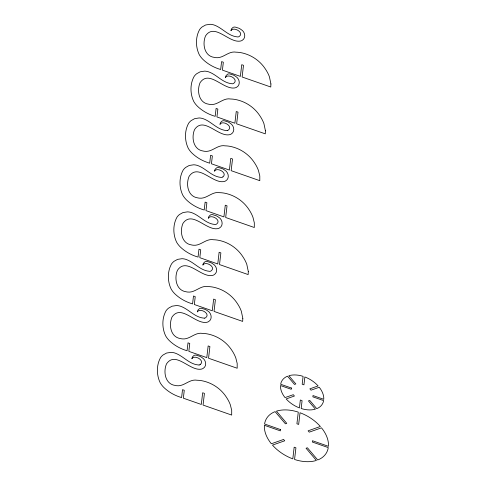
<?xml version="1.0" encoding="UTF-8"?>
<svg xmlns="http://www.w3.org/2000/svg" width="486" height="486" viewBox="0 0 486 486"><rect width="100%" height="100%" fill="white"/><g stroke="black" fill="none" stroke-linecap="round" stroke-linejoin="round"><path stroke-width="0.73" d="M222.898 176.904C227.964 172.949 216.944 166.686 214.448 171.218L215.031 169.401L216.574 167.889A5.182 3.378 29.3 0 1 218.657 167.555L222.521 168.751A10.625 6.932 29.3 0 1 224.593 170.021C228.572 172.105 229.993 178.544 225.577 180.962A9.313 6.075 29.3 0 1 223.183 181.667C211.811 182.924 197.978 163.175 189.084 176.382C185.719 184.285 187.766 196.563 197.778 197.881A10.643 6.938 29.3 0 0 199.454 198.16C206.915 199.035 212.054 191.192 219.763 192.681A25.308 16.5 29.3 0 1 226.676 193.659C235.819 195.967 243.923 201.733 249.026 209.666A39.074 25.485 29.3 0 1 252.957 217.303L254.318 222.77L254.312 227.509L225.668 217.503L227.035 205.815L225.279 205.201L223.912 216.89L205.961 210.62L206.884 202.729L205.128 202.115L204.205 210.007C197.626 208.111 191.46 204.697 186.515 199.953A19.798 12.909 29.3 0 1 182.76 195.105C179.079 187.487 178.957 177.524 183.167 170.07A28.273 18.438 29.3 0 1 185.707 167.409L189.2 165.471L193.622 164.797A12.095 7.885 29.3 0 1 197.516 165.459C205.912 168.32 211.72 176.637 221.009 177.402A2.709 1.768 29.3 0 0 221.768 177.42L222.011 177.335A7.077 4.617 29.3 0 0 222.892 176.898M200.281 364.464C205.353 360.515 194.333 354.251 191.836 358.783L192.42 356.967L193.963 355.454A5.182 3.378 29.3 0 1 196.046 355.114L199.904 356.317A10.625 6.932 29.3 0 1 201.976 357.587C205.961 359.67 207.382 366.11 202.96 368.528A9.313 6.075 29.3 0 1 200.572 369.232C189.2 370.484 175.361 350.74 166.473 363.947C163.108 371.845 165.155 384.128 175.167 385.441A10.643 6.938 29.3 0 0 176.843 385.726C184.297 386.601 189.443 378.758 197.152 380.246A25.308 16.5 29.3 0 1 204.059 381.224C213.208 383.533 221.306 389.292 226.415 397.232A39.074 25.485 29.3 0 1 230.346 404.868L231.701 410.336L231.694 415.074L203.057 405.069L204.424 393.381L202.668 392.767L201.301 404.455L183.35 398.186L184.273 390.288L182.517 389.675L181.594 397.572C175.015 395.677 168.849 392.257 163.897 387.512A19.798 12.909 29.3 0 1 160.149 382.67C156.468 375.052 156.34 365.089 160.55 357.635A28.273 18.438 29.3 0 1 163.089 354.968L166.589 353.036L171.005 352.362A12.095 7.885 29.3 0 1 174.905 353.024C183.301 355.886 189.109 364.196 198.397 364.962A2.709 1.768 29.3 0 0 199.151 364.986M227.241 130.57L227.497 130.503A7.077 4.617 29.3 0 0 228.377 130.066C233.462 126.129 222.43 119.854 219.933 124.386L220.516 122.569L222.059 121.057A5.182 3.378 29.3 0 1 224.143 120.722L228.007 121.919A10.625 6.932 29.3 0 1 230.078 123.189C234.058 125.273 235.479 131.712 231.063 134.13A9.313 6.075 29.3 0 1 228.669 134.835C217.297 136.092 203.464 116.348 194.57 129.549C191.205 137.453 193.252 149.731 203.263 151.049A10.643 6.938 29.3 0 0 204.94 151.328C212.4 152.203 217.54 144.36 225.249 145.849A25.308 16.5 29.3 0 1 232.162 146.827C241.305 149.135 249.409 154.9 254.512 162.834A39.074 25.485 29.3 0 1 258.443 170.471L259.803 175.938L259.797 180.677L231.154 170.671L232.527 158.983L230.765 158.369L229.398 170.057L211.446 163.788L212.37 155.897L210.614 155.283L209.691 163.175C203.112 161.279 196.945 157.865 192 153.12A19.798 12.909 29.3 0 1 188.246 148.273C184.565 140.654 184.443 130.691 188.653 123.237A28.273 18.438 29.3 0 1 191.192 120.577L194.686 118.639L199.108 117.964A12.095 7.885 29.3 0 1 203.002 118.627C211.398 121.488 217.206 129.805 226.494 130.57A2.709 1.768 29.3 0 0 227.254 130.588M204.63 318.136L204.885 318.069A7.077 4.617 29.3 0 0 205.76 317.625C210.845 313.695 199.819 307.413 197.322 311.951L197.905 310.135L199.448 308.622A5.182 3.378 29.3 0 1 201.532 308.282L205.39 309.485A10.625 6.932 29.3 0 1 207.461 310.754C211.446 312.838 212.868 319.278 208.445 321.696A9.313 6.075 29.3 0 1 206.058 322.4C194.686 323.652 180.847 303.908 171.959 317.115C168.593 325.013 170.641 337.296 180.652 338.608A10.643 6.938 29.3 0 0 182.329 338.894C189.783 339.769 194.929 331.926 202.638 333.414A25.308 16.5 29.3 0 1 209.545 334.392C218.694 336.701 226.798 342.46 231.901 350.4A39.074 25.485 29.3 0 1 235.832 358.036L237.192 363.504L237.18 368.242L208.543 358.237L209.909 346.548L208.154 345.935L206.787 357.623L188.835 351.354L189.759 343.456L188.003 342.843L187.08 350.74C180.5 348.845 174.334 345.425 169.383 340.68A19.798 12.909 29.3 0 1 165.635 335.838C161.953 328.22 161.826 318.257 166.036 310.803A28.273 18.438 29.3 0 1 168.575 308.136L172.074 306.204L176.491 305.53A12.095 7.885 29.3 0 1 180.391 306.192C188.787 309.053 194.594 317.364 203.883 318.13A2.709 1.768 29.3 0 0 204.636 318.154M199.145 364.968L199.4 364.901A7.077 4.617 29.3 0 0 200.275 364.457M242.818 318.348L242.666 321.41L214.028 311.405L215.395 299.716L213.64 299.103L212.273 310.791L194.321 304.522L195.244 296.624L193.489 296.01L192.565 303.908C185.986 302.013 179.82 298.592 174.869 293.848A19.798 12.909 29.3 0 1 171.121 289.006C167.439 281.388 167.312 271.425 171.522 263.971A28.273 18.438 29.3 0 1 174.061 261.304L177.56 259.372L181.977 258.698A12.095 7.885 29.3 0 1 185.877 259.36C194.272 262.221 200.08 270.532 209.369 271.297A2.709 1.768 29.3 0 0 210.122 271.322L210.371 271.237A7.077 4.617 29.3 0 0 211.246 270.793C216.331 266.863 205.305 260.581 202.808 265.119L203.391 263.303L204.934 261.79A5.182 3.378 29.3 0 1 207.018 261.45L210.875 262.653A10.625 6.932 29.3 0 1 212.947 263.922C216.932 266.006 218.354 272.446 213.931 274.863A9.313 6.075 29.3 0 1 211.544 275.568C200.171 276.82 186.338 257.076 177.445 270.283C174.079 278.18 176.126 290.464 186.138 291.776A10.643 6.938 29.3 0 0 187.815 292.062C195.269 292.937 200.414 285.094 208.123 286.582A25.308 16.5 29.3 0 1 215.031 287.56C224.18 289.869 232.284 295.628 237.387 303.568A39.074 25.485 29.3 0 1 241.317 311.204L242.818 318.348M248.303 271.516L248.152 274.578L219.514 264.572L220.881 252.884L219.125 252.27L217.758 263.959L199.807 257.689L200.73 249.792L198.974 249.178L198.051 257.076C191.472 255.18 185.306 251.76 180.355 247.016A19.798 12.909 29.3 0 1 176.606 242.174C172.925 234.556 172.803 224.593 177.013 217.139A28.273 18.438 29.3 0 1 179.547 214.472L183.046 212.54L187.462 211.866A12.095 7.885 29.3 0 1 191.363 212.528C199.758 215.389 205.566 223.7 214.855 224.465A2.709 1.768 29.3 0 0 215.614 224.489L215.857 224.404A7.077 4.617 29.3 0 0 216.732 223.961C221.816 220.03 210.79 213.749 208.294 218.287L208.877 216.47L210.42 214.958A5.182 3.378 29.3 0 1 212.504 214.618L216.361 215.82A10.625 6.932 29.3 0 1 218.433 217.09C222.418 219.174 223.839 225.613 219.417 228.031A9.313 6.075 29.3 0 1 217.029 228.736C205.657 229.987 191.824 210.244 182.93 223.451C179.565 231.348 181.612 243.632 191.624 244.944A10.643 6.938 29.3 0 0 193.3 245.23C200.754 246.104 205.9 238.262 213.609 239.75A25.308 16.5 29.3 0 1 220.516 240.728C229.665 243.036 237.769 248.796 242.872 256.736A39.074 25.485 29.3 0 1 246.803 264.372L248.303 271.516M265.429 130.783L265.283 133.844L236.639 123.839L238.012 112.151L236.251 111.537L234.884 123.225L216.932 116.956L217.856 109.064L216.1 108.451L215.177 116.342C208.597 114.447 202.431 111.033 197.486 106.288A19.798 12.909 29.3 0 1 193.732 101.44C190.05 93.822 189.929 83.859 194.139 76.405A28.273 18.438 29.3 0 1 196.678 73.744L200.171 71.806L204.594 71.132A12.095 7.885 29.3 0 1 208.488 71.794C216.884 74.656 222.691 82.972 231.98 83.738A2.709 1.768 29.3 0 0 232.739 83.756L232.982 83.671A7.077 4.617 29.3 0 0 233.863 83.234C238.948 79.297 227.916 73.022 225.419 77.553L226.002 75.737L227.545 74.224A5.182 3.378 29.3 0 1 229.629 73.89L233.493 75.087A10.625 6.932 29.3 0 1 235.564 76.357C239.543 78.44 240.965 84.88 236.548 87.298A9.313 6.075 29.3 0 1 234.155 88.002C222.782 89.26 208.95 69.516 200.056 82.717C196.69 90.621 198.738 102.898 208.749 104.217A10.643 6.938 29.3 0 0 210.426 104.496C217.886 105.371 223.025 97.528 230.735 99.016A25.308 16.5 29.3 0 1 237.648 99.995C246.791 102.303 254.895 108.068 259.998 116.002A39.074 25.485 29.3 0 1 263.928 123.638L265.429 130.783M270.915 83.95L270.769 87.012L242.125 77.007L243.498 65.318L241.736 64.705L240.37 76.393L222.418 70.124L223.341 62.232L221.586 61.619L220.662 69.51C214.089 67.615 207.917 64.201 202.972 59.456A19.798 12.909 29.3 0 1 199.224 54.608C195.536 46.99 195.415 37.027 199.625 29.573A28.273 18.438 29.3 0 1 202.164 26.912L205.657 24.974L210.08 24.3A12.095 7.885 29.3 0 1 213.98 24.962C222.369 27.823 228.177 36.14 237.466 36.906A2.709 1.768 29.3 0 0 238.225 36.924L238.468 36.839A7.077 4.617 29.3 0 0 239.349 36.401C244.434 32.465 233.401 26.189 230.905 30.721L231.494 28.905L233.031 27.392A5.182 3.378 29.3 0 1 235.115 27.058L238.978 28.255A10.625 6.932 29.3 0 1 241.05 29.525C245.029 31.608 246.451 38.048 242.034 40.466A9.313 6.075 29.3 0 1 239.641 41.17C228.28 42.428 214.435 22.678 205.542 35.885C202.176 43.789 204.223 56.066 214.235 57.384A10.643 6.938 29.3 0 0 215.912 57.664C223.372 58.539 228.511 50.696 236.22 52.184A25.308 16.5 29.3 0 1 243.134 53.162C252.277 55.471 260.381 61.236 265.484 69.17A39.074 25.485 29.3 0 1 269.42 76.806L270.915 83.95M280.519 429.581L280.367 430.863L264.408 425.293A34.53 22.514 29.3 0 0 271.334 443.767L283.587 439.447L284.723 440.79L272.47 445.109A34.53 22.514 29.3 0 0 292.803 458.863L294.17 447.181L295.925 447.794L294.559 459.477A34.53 22.514 29.3 0 0 316.386 460.449L306.071 448.25L307.419 447.776L317.735 459.975A34.53 22.514 29.3 0 0 328.275 447.6L312.316 442.023L312.468 440.735L328.427 446.312A34.53 22.514 29.3 0 0 321.501 427.832L309.248 432.151L308.112 430.809L320.365 426.489A34.53 22.514 29.3 0 0 300.032 412.736L298.665 424.418L296.91 423.804L298.276 412.122A34.53 22.514 29.3 0 0 276.449 411.15L286.764 423.355L285.416 423.828L275.1 411.63A34.53 22.514 29.3 0 0 264.56 424.005L280.519 429.581M291.424 388.022L291.272 389.304L280.501 385.544A23.322 15.212 29.3 0 0 285.015 397.591L293.289 394.681L294.425 396.023L286.151 398.939A23.322 15.212 29.3 0 0 299.412 407.906L300.336 400.021L302.092 400.634L301.168 408.519A23.322 15.212 29.3 0 0 315.402 409.151L308.44 400.92L309.789 400.446L316.75 408.677A23.322 15.212 29.3 0 0 323.627 400.604L312.85 396.843L313.002 395.555L323.773 399.322A23.322 15.212 29.3 0 0 319.259 387.269L310.991 390.185L309.855 388.843L318.123 385.927A23.322 15.212 29.3 0 0 304.868 376.96L303.944 384.845L302.183 384.232L303.106 376.346A23.322 15.212 29.3 0 0 288.872 375.714L295.84 383.946L294.492 384.42L287.524 376.188A23.322 15.212 29.3 0 0 280.653 384.256L291.424 388.022"/></g></svg>
